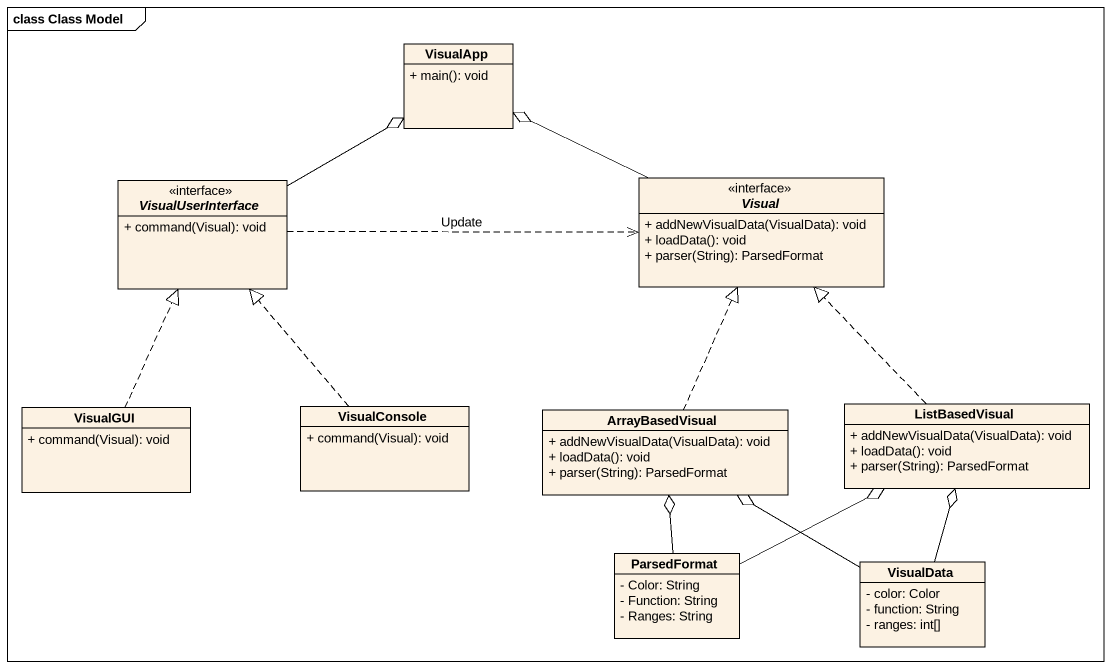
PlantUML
@startuml
mainframe class Class Model
hide circle
hide empty members
skinparam classAttributeIconSize 0
class VisualApp {
  + main(): void
}
interface VisualUserInterface <<interface>> {
  + command(Visual): void
}
interface Visual <<interface>> {
  + addNewVisualData(VisualData): void
  + loadData(): void
  + parser(String): ParsedFormat
}
class VisualGUI {
  + command(Visual): void
}
class VisualConsole {
  + command(Visual): void
}
class ArrayBasedVisual {
  + addNewVisualData(VisualData): void
  + loadData(): void
  + parser(String): ParsedFormat
}
class ListBasedVisual {
  + addNewVisualData(VisualData): void
  + loadData(): void
  + parser(String): ParsedFormat
}
class ParsedFormat {
  - Color: String
  - Function: String
  - Ranges: String
}
class VisualData {
  - color: Color
  - function: String
  - ranges: int[]
}
VisualUserInterface -right-o VisualApp
VisualUserInterface .right.> Visual : Update
Visual -left-o VisualApp
VisualGUI .up.|> VisualUserInterface
VisualConsole .up.|> VisualUserInterface
ArrayBasedVisual .up.|> Visual
ListBasedVisual .up.|> Visual
ParsedFormat -up-o ArrayBasedVisual
ParsedFormat -right-o ListBasedVisual
VisualData -left-o ArrayBasedVisual
VisualData -up-o ListBasedVisual
@enduml
